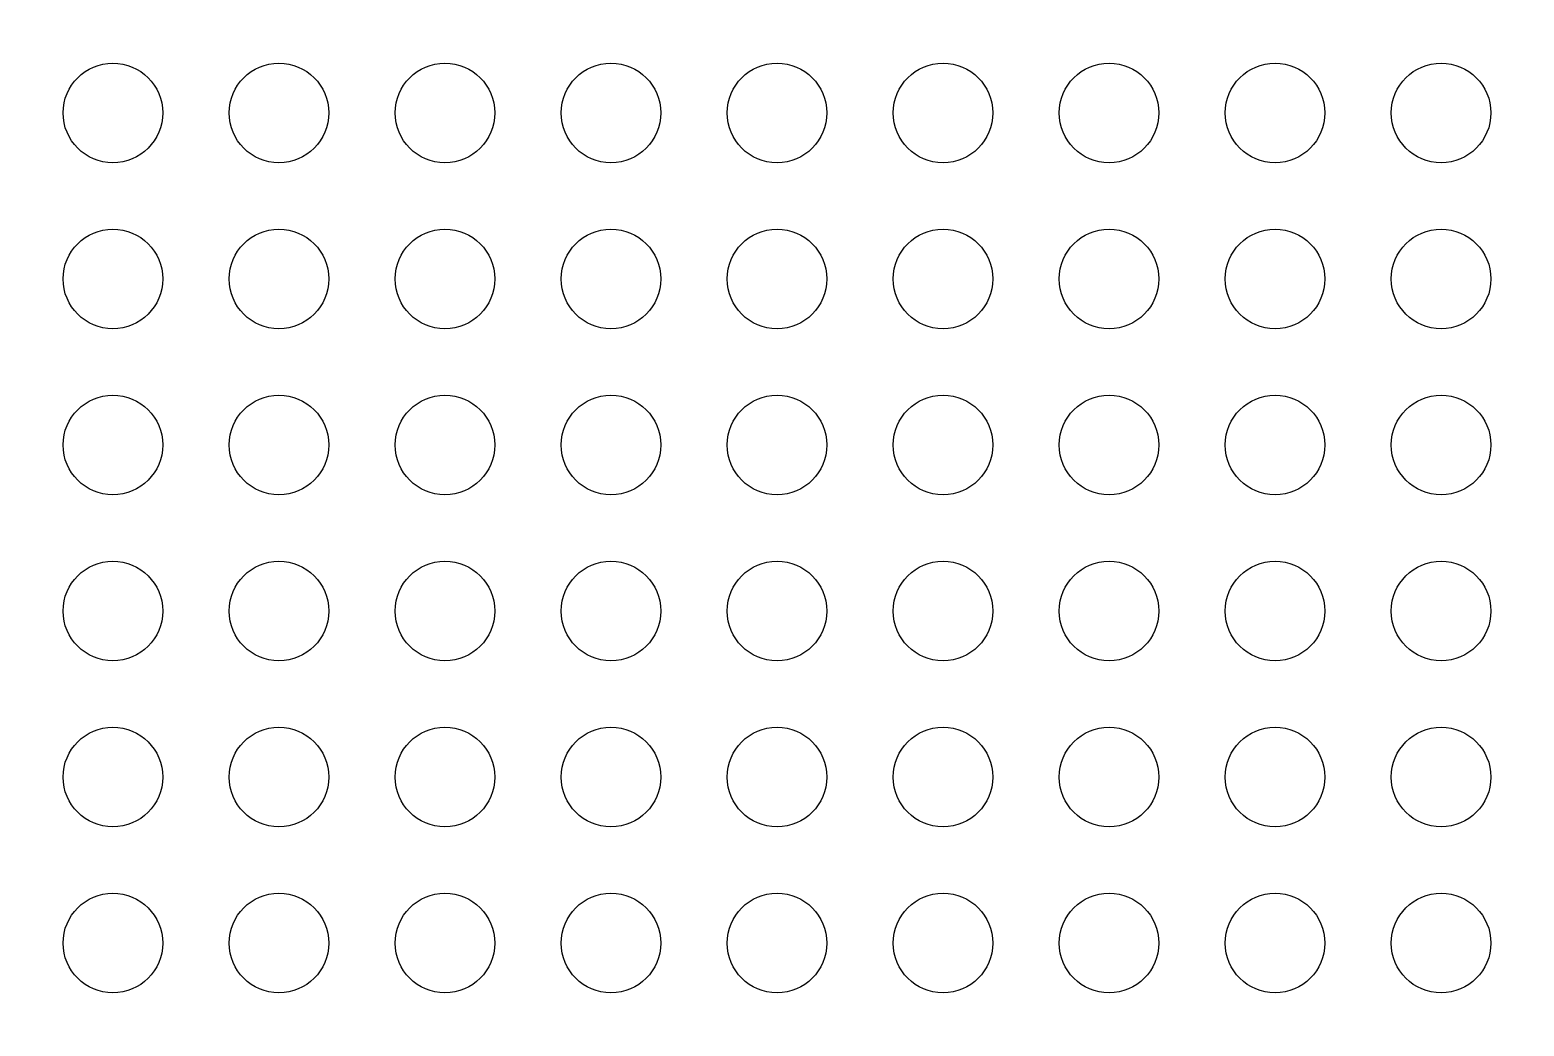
# Model space of a CAD drawing. Extents: x -505 to -320, y 112 to 352.
# Drawn here: x -459.89 to -414.89, y 171.82 to 201.82 of the extents above; entities that cross this region are included whole.
import ezdxf

# ---------------------------------------------------------------- set-up
doc = ezdxf.new("R2010")
doc.units = 0
doc.header["$MEASUREMENT"] = 0
doc.layers.add('LAYER_1', color=7, linetype='CONTINUOUS')

msp = doc.modelspace()

# ---------------------------------------------------------------- linework, layer by layer
at = {"layer": 'LAYER_1'}
for points, knots in [([(-464.8938, 111.8225), (-464.8938, 111.8225), (-359.894, 111.8225), (-359.894, 111.8225), (-359.894, 111.8225), (-349.2853, 111.8225), (-339.1112, 116.0368), (-331.6097, 123.5382), (-331.6097, 123.5382), (-324.1083, 131.0397), (-319.894, 141.2138), (-319.894, 151.8225), (-319.894, 151.8225), (-319.894, 151.8225), (-319.894, 311.8225), (-319.894, 311.8225), (-319.894, 311.8225), (-319.894, 322.4312), (-324.1083, 332.6053), (-331.6097, 340.1068), (-331.6097, 340.1068), (-339.1112, 347.6082), (-349.2853, 351.8225), (-359.894, 351.8225), (-359.894, 351.8225), (-359.894, 351.8225), (-464.894, 351.8225), (-464.894, 351.8225), (-464.894, 351.8225), (-475.5027, 351.8225), (-485.6768, 347.6082), (-493.1783, 340.1068), (-493.1783, 340.1068), (-500.6797, 332.6053), (-504.894, 322.4312), (-504.894, 311.8225), (-504.894, 311.8225), (-504.894, 311.8225), (-504.894, 151.8225), (-504.894, 151.8225), (-504.894, 151.8225), (-504.894, 129.7312), (-486.9855, 111.8226), (-464.8938, 111.8225)], [0, 0, 0, 0, 0.0833333, 0.0833333, 0.0833333, 0.0833333, 0.1666667, 0.1666667, 0.1666667, 0.1666667, 0.25, 0.25, 0.25, 0.25, 0.3333333, 0.3333333, 0.3333333, 0.3333333, 0.4166667, 0.4166667, 0.4166667, 0.4166667, 0.5, 0.5, 0.5, 0.5, 0.5833333, 0.5833333, 0.5833333, 0.5833333, 0.6666667, 0.6666667, 0.6666667, 0.6666667, 0.75, 0.75, 0.75, 0.75, 0.8333333, 0.8333333, 0.8333333, 0.8333333, 1, 1, 1, 1]), ([(-457.394, 197.8225), (-456.5656, 197.8225), (-455.894, 198.4941), (-455.894, 199.3225), (-455.894, 199.3225), (-455.894, 200.1509), (-456.5656, 200.8225), (-457.394, 200.8225), (-457.394, 200.8225), (-458.2224, 200.8225), (-458.894, 200.1509), (-458.894, 199.3225), (-458.894, 199.3225), (-458.894, 198.4941), (-458.2224, 197.8225), (-457.394, 197.8225)], [0, 0, 0, 0, 0.2, 0.2, 0.2, 0.2, 0.4, 0.4, 0.4, 0.4, 0.6, 0.6, 0.6, 0.6, 1, 1, 1, 1]), ([(-452.394, 197.8225), (-451.5656, 197.8225), (-450.894, 198.4941), (-450.894, 199.3225), (-450.894, 199.3225), (-450.894, 200.1509), (-451.5656, 200.8225), (-452.394, 200.8225), (-452.394, 200.8225), (-453.2224, 200.8225), (-453.894, 200.1509), (-453.894, 199.3225), (-453.894, 199.3225), (-453.894, 198.4941), (-453.2224, 197.8225), (-452.394, 197.8225)], [0, 0, 0, 0, 0.2, 0.2, 0.2, 0.2, 0.4, 0.4, 0.4, 0.4, 0.6, 0.6, 0.6, 0.6, 1, 1, 1, 1]), ([(-447.394, 197.8225), (-446.5656, 197.8225), (-445.894, 198.4941), (-445.894, 199.3225), (-445.894, 199.3225), (-445.894, 200.1509), (-446.5656, 200.8225), (-447.394, 200.8225), (-447.394, 200.8225), (-448.2224, 200.8225), (-448.894, 200.1509), (-448.894, 199.3225), (-448.894, 199.3225), (-448.894, 198.4941), (-448.2224, 197.8225), (-447.394, 197.8225)], [0, 0, 0, 0, 0.2, 0.2, 0.2, 0.2, 0.4, 0.4, 0.4, 0.4, 0.6, 0.6, 0.6, 0.6, 1, 1, 1, 1]), ([(-442.394, 197.8225), (-441.5656, 197.8225), (-440.894, 198.4941), (-440.894, 199.3225), (-440.894, 199.3225), (-440.894, 200.1509), (-441.5656, 200.8225), (-442.394, 200.8225), (-442.394, 200.8225), (-443.2224, 200.8225), (-443.894, 200.1509), (-443.894, 199.3225), (-443.894, 199.3225), (-443.894, 198.4941), (-443.2224, 197.8225), (-442.394, 197.8225)], [0, 0, 0, 0, 0.2, 0.2, 0.2, 0.2, 0.4, 0.4, 0.4, 0.4, 0.6, 0.6, 0.6, 0.6, 1, 1, 1, 1]), ([(-437.394, 197.8225), (-436.5656, 197.8225), (-435.894, 198.4941), (-435.894, 199.3225), (-435.894, 199.3225), (-435.894, 200.1509), (-436.5656, 200.8225), (-437.394, 200.8225), (-437.394, 200.8225), (-438.2224, 200.8225), (-438.894, 200.1509), (-438.894, 199.3225), (-438.894, 199.3225), (-438.894, 198.4941), (-438.2224, 197.8225), (-437.394, 197.8225)], [0, 0, 0, 0, 0.2, 0.2, 0.2, 0.2, 0.4, 0.4, 0.4, 0.4, 0.6, 0.6, 0.6, 0.6, 1, 1, 1, 1]), ([(-432.394, 197.8225), (-431.5656, 197.8225), (-430.894, 198.4941), (-430.894, 199.3225), (-430.894, 199.3225), (-430.894, 200.1509), (-431.5656, 200.8225), (-432.394, 200.8225), (-432.394, 200.8225), (-433.2224, 200.8225), (-433.894, 200.1509), (-433.894, 199.3225), (-433.894, 199.3225), (-433.894, 198.4941), (-433.2224, 197.8225), (-432.394, 197.8225)], [0, 0, 0, 0, 0.2, 0.2, 0.2, 0.2, 0.4, 0.4, 0.4, 0.4, 0.6, 0.6, 0.6, 0.6, 1, 1, 1, 1]), ([(-427.394, 197.8225), (-426.5656, 197.8225), (-425.894, 198.4941), (-425.894, 199.3225), (-425.894, 199.3225), (-425.894, 200.1509), (-426.5656, 200.8225), (-427.394, 200.8225), (-427.394, 200.8225), (-428.2224, 200.8225), (-428.894, 200.1509), (-428.894, 199.3225), (-428.894, 199.3225), (-428.894, 198.4941), (-428.2224, 197.8225), (-427.394, 197.8225)], [0, 0, 0, 0, 0.2, 0.2, 0.2, 0.2, 0.4, 0.4, 0.4, 0.4, 0.6, 0.6, 0.6, 0.6, 1, 1, 1, 1]), ([(-422.394, 197.8225), (-421.5656, 197.8225), (-420.894, 198.4941), (-420.894, 199.3225), (-420.894, 199.3225), (-420.894, 200.1509), (-421.5656, 200.8225), (-422.394, 200.8225), (-422.394, 200.8225), (-423.2224, 200.8225), (-423.894, 200.1509), (-423.894, 199.3225), (-423.894, 199.3225), (-423.894, 198.4941), (-423.2224, 197.8225), (-422.394, 197.8225)], [0, 0, 0, 0, 0.2, 0.2, 0.2, 0.2, 0.4, 0.4, 0.4, 0.4, 0.6, 0.6, 0.6, 0.6, 1, 1, 1, 1]), ([(-417.394, 197.8225), (-416.5656, 197.8225), (-415.894, 198.4941), (-415.894, 199.3225), (-415.894, 199.3225), (-415.894, 200.1509), (-416.5656, 200.8225), (-417.394, 200.8225), (-417.394, 200.8225), (-418.2224, 200.8225), (-418.894, 200.1509), (-418.894, 199.3225), (-418.894, 199.3225), (-418.894, 198.4941), (-418.2224, 197.8225), (-417.394, 197.8225)], [0, 0, 0, 0, 0.2, 0.2, 0.2, 0.2, 0.4, 0.4, 0.4, 0.4, 0.6, 0.6, 0.6, 0.6, 1, 1, 1, 1]), ([(-457.394, 192.8225), (-456.5656, 192.8225), (-455.894, 193.4941), (-455.894, 194.3225), (-455.894, 194.3225), (-455.894, 195.1509), (-456.5656, 195.8225), (-457.394, 195.8225), (-457.394, 195.8225), (-458.2224, 195.8225), (-458.894, 195.1509), (-458.894, 194.3225), (-458.894, 194.3225), (-458.894, 193.4941), (-458.2224, 192.8225), (-457.394, 192.8225)], [0, 0, 0, 0, 0.2, 0.2, 0.2, 0.2, 0.4, 0.4, 0.4, 0.4, 0.6, 0.6, 0.6, 0.6, 1, 1, 1, 1]), ([(-452.394, 192.8225), (-451.5656, 192.8225), (-450.894, 193.4941), (-450.894, 194.3225), (-450.894, 194.3225), (-450.894, 195.1509), (-451.5656, 195.8225), (-452.394, 195.8225), (-452.394, 195.8225), (-453.2224, 195.8225), (-453.894, 195.1509), (-453.894, 194.3225), (-453.894, 194.3225), (-453.894, 193.4941), (-453.2224, 192.8225), (-452.394, 192.8225)], [0, 0, 0, 0, 0.2, 0.2, 0.2, 0.2, 0.4, 0.4, 0.4, 0.4, 0.6, 0.6, 0.6, 0.6, 1, 1, 1, 1]), ([(-447.394, 192.8225), (-446.5656, 192.8225), (-445.894, 193.4941), (-445.894, 194.3225), (-445.894, 194.3225), (-445.894, 195.1509), (-446.5656, 195.8225), (-447.394, 195.8225), (-447.394, 195.8225), (-448.2224, 195.8225), (-448.894, 195.1509), (-448.894, 194.3225), (-448.894, 194.3225), (-448.894, 193.4941), (-448.2224, 192.8225), (-447.394, 192.8225)], [0, 0, 0, 0, 0.2, 0.2, 0.2, 0.2, 0.4, 0.4, 0.4, 0.4, 0.6, 0.6, 0.6, 0.6, 1, 1, 1, 1]), ([(-442.394, 192.8225), (-441.5656, 192.8225), (-440.894, 193.4941), (-440.894, 194.3225), (-440.894, 194.3225), (-440.894, 195.1509), (-441.5656, 195.8225), (-442.394, 195.8225), (-442.394, 195.8225), (-443.2224, 195.8225), (-443.894, 195.1509), (-443.894, 194.3225), (-443.894, 194.3225), (-443.894, 193.4941), (-443.2224, 192.8225), (-442.394, 192.8225)], [0, 0, 0, 0, 0.2, 0.2, 0.2, 0.2, 0.4, 0.4, 0.4, 0.4, 0.6, 0.6, 0.6, 0.6, 1, 1, 1, 1]), ([(-437.394, 192.8225), (-436.5656, 192.8225), (-435.894, 193.4941), (-435.894, 194.3225), (-435.894, 194.3225), (-435.894, 195.1509), (-436.5656, 195.8225), (-437.394, 195.8225), (-437.394, 195.8225), (-438.2224, 195.8225), (-438.894, 195.1509), (-438.894, 194.3225), (-438.894, 194.3225), (-438.894, 193.4941), (-438.2224, 192.8225), (-437.394, 192.8225)], [0, 0, 0, 0, 0.2, 0.2, 0.2, 0.2, 0.4, 0.4, 0.4, 0.4, 0.6, 0.6, 0.6, 0.6, 1, 1, 1, 1]), ([(-432.394, 192.8225), (-431.5656, 192.8225), (-430.894, 193.4941), (-430.894, 194.3225), (-430.894, 194.3225), (-430.894, 195.1509), (-431.5656, 195.8225), (-432.394, 195.8225), (-432.394, 195.8225), (-433.2224, 195.8225), (-433.894, 195.1509), (-433.894, 194.3225), (-433.894, 194.3225), (-433.894, 193.4941), (-433.2224, 192.8225), (-432.394, 192.8225)], [0, 0, 0, 0, 0.2, 0.2, 0.2, 0.2, 0.4, 0.4, 0.4, 0.4, 0.6, 0.6, 0.6, 0.6, 1, 1, 1, 1]), ([(-427.394, 192.8225), (-426.5656, 192.8225), (-425.894, 193.4941), (-425.894, 194.3225), (-425.894, 194.3225), (-425.894, 195.1509), (-426.5656, 195.8225), (-427.394, 195.8225), (-427.394, 195.8225), (-428.2224, 195.8225), (-428.894, 195.1509), (-428.894, 194.3225), (-428.894, 194.3225), (-428.894, 193.4941), (-428.2224, 192.8225), (-427.394, 192.8225)], [0, 0, 0, 0, 0.2, 0.2, 0.2, 0.2, 0.4, 0.4, 0.4, 0.4, 0.6, 0.6, 0.6, 0.6, 1, 1, 1, 1]), ([(-422.394, 192.8225), (-421.5656, 192.8225), (-420.894, 193.4941), (-420.894, 194.3225), (-420.894, 194.3225), (-420.894, 195.1509), (-421.5656, 195.8225), (-422.394, 195.8225), (-422.394, 195.8225), (-423.2224, 195.8225), (-423.894, 195.1509), (-423.894, 194.3225), (-423.894, 194.3225), (-423.894, 193.4941), (-423.2224, 192.8225), (-422.394, 192.8225)], [0, 0, 0, 0, 0.2, 0.2, 0.2, 0.2, 0.4, 0.4, 0.4, 0.4, 0.6, 0.6, 0.6, 0.6, 1, 1, 1, 1]), ([(-417.394, 192.8225), (-416.5656, 192.8225), (-415.894, 193.4941), (-415.894, 194.3225), (-415.894, 194.3225), (-415.894, 195.1509), (-416.5656, 195.8225), (-417.394, 195.8225), (-417.394, 195.8225), (-418.2224, 195.8225), (-418.894, 195.1509), (-418.894, 194.3225), (-418.894, 194.3225), (-418.894, 193.4941), (-418.2224, 192.8225), (-417.394, 192.8225)], [0, 0, 0, 0, 0.2, 0.2, 0.2, 0.2, 0.4, 0.4, 0.4, 0.4, 0.6, 0.6, 0.6, 0.6, 1, 1, 1, 1]), ([(-457.394, 187.8225), (-456.5656, 187.8225), (-455.894, 188.4941), (-455.894, 189.3225), (-455.894, 189.3225), (-455.894, 190.1509), (-456.5656, 190.8225), (-457.394, 190.8225), (-457.394, 190.8225), (-458.2224, 190.8225), (-458.894, 190.1509), (-458.894, 189.3225), (-458.894, 189.3225), (-458.894, 188.4941), (-458.2224, 187.8225), (-457.394, 187.8225)], [0, 0, 0, 0, 0.2, 0.2, 0.2, 0.2, 0.4, 0.4, 0.4, 0.4, 0.6, 0.6, 0.6, 0.6, 1, 1, 1, 1]), ([(-452.394, 187.8225), (-451.5656, 187.8225), (-450.894, 188.4941), (-450.894, 189.3225), (-450.894, 189.3225), (-450.894, 190.1509), (-451.5656, 190.8225), (-452.394, 190.8225), (-452.394, 190.8225), (-453.2224, 190.8225), (-453.894, 190.1509), (-453.894, 189.3225), (-453.894, 189.3225), (-453.894, 188.4941), (-453.2224, 187.8225), (-452.394, 187.8225)], [0, 0, 0, 0, 0.2, 0.2, 0.2, 0.2, 0.4, 0.4, 0.4, 0.4, 0.6, 0.6, 0.6, 0.6, 1, 1, 1, 1]), ([(-447.394, 187.8225), (-446.5656, 187.8225), (-445.894, 188.4941), (-445.894, 189.3225), (-445.894, 189.3225), (-445.894, 190.1509), (-446.5656, 190.8225), (-447.394, 190.8225), (-447.394, 190.8225), (-448.2224, 190.8225), (-448.894, 190.1509), (-448.894, 189.3225), (-448.894, 189.3225), (-448.894, 188.4941), (-448.2224, 187.8225), (-447.394, 187.8225)], [0, 0, 0, 0, 0.2, 0.2, 0.2, 0.2, 0.4, 0.4, 0.4, 0.4, 0.6, 0.6, 0.6, 0.6, 1, 1, 1, 1]), ([(-442.394, 187.8225), (-441.5656, 187.8225), (-440.894, 188.4941), (-440.894, 189.3225), (-440.894, 189.3225), (-440.894, 190.1509), (-441.5656, 190.8225), (-442.394, 190.8225), (-442.394, 190.8225), (-443.2224, 190.8225), (-443.894, 190.1509), (-443.894, 189.3225), (-443.894, 189.3225), (-443.894, 188.4941), (-443.2224, 187.8225), (-442.394, 187.8225)], [0, 0, 0, 0, 0.2, 0.2, 0.2, 0.2, 0.4, 0.4, 0.4, 0.4, 0.6, 0.6, 0.6, 0.6, 1, 1, 1, 1]), ([(-437.394, 187.8225), (-436.5656, 187.8225), (-435.894, 188.4941), (-435.894, 189.3225), (-435.894, 189.3225), (-435.894, 190.1509), (-436.5656, 190.8225), (-437.394, 190.8225), (-437.394, 190.8225), (-438.2224, 190.8225), (-438.894, 190.1509), (-438.894, 189.3225), (-438.894, 189.3225), (-438.894, 188.4941), (-438.2224, 187.8225), (-437.394, 187.8225)], [0, 0, 0, 0, 0.2, 0.2, 0.2, 0.2, 0.4, 0.4, 0.4, 0.4, 0.6, 0.6, 0.6, 0.6, 1, 1, 1, 1]), ([(-432.394, 187.8225), (-431.5656, 187.8225), (-430.894, 188.4941), (-430.894, 189.3225), (-430.894, 189.3225), (-430.894, 190.1509), (-431.5656, 190.8225), (-432.394, 190.8225), (-432.394, 190.8225), (-433.2224, 190.8225), (-433.894, 190.1509), (-433.894, 189.3225), (-433.894, 189.3225), (-433.894, 188.4941), (-433.2224, 187.8225), (-432.394, 187.8225)], [0, 0, 0, 0, 0.2, 0.2, 0.2, 0.2, 0.4, 0.4, 0.4, 0.4, 0.6, 0.6, 0.6, 0.6, 1, 1, 1, 1]), ([(-427.394, 187.8225), (-426.5656, 187.8225), (-425.894, 188.4941), (-425.894, 189.3225), (-425.894, 189.3225), (-425.894, 190.1509), (-426.5656, 190.8225), (-427.394, 190.8225), (-427.394, 190.8225), (-428.2224, 190.8225), (-428.894, 190.1509), (-428.894, 189.3225), (-428.894, 189.3225), (-428.894, 188.4941), (-428.2224, 187.8225), (-427.394, 187.8225)], [0, 0, 0, 0, 0.2, 0.2, 0.2, 0.2, 0.4, 0.4, 0.4, 0.4, 0.6, 0.6, 0.6, 0.6, 1, 1, 1, 1]), ([(-422.394, 187.8225), (-421.5656, 187.8225), (-420.894, 188.4941), (-420.894, 189.3225), (-420.894, 189.3225), (-420.894, 190.1509), (-421.5656, 190.8225), (-422.394, 190.8225), (-422.394, 190.8225), (-423.2224, 190.8225), (-423.894, 190.1509), (-423.894, 189.3225), (-423.894, 189.3225), (-423.894, 188.4941), (-423.2224, 187.8225), (-422.394, 187.8225)], [0, 0, 0, 0, 0.2, 0.2, 0.2, 0.2, 0.4, 0.4, 0.4, 0.4, 0.6, 0.6, 0.6, 0.6, 1, 1, 1, 1]), ([(-417.394, 187.8225), (-416.5656, 187.8225), (-415.894, 188.4941), (-415.894, 189.3225), (-415.894, 189.3225), (-415.894, 190.1509), (-416.5656, 190.8225), (-417.394, 190.8225), (-417.394, 190.8225), (-418.2224, 190.8225), (-418.894, 190.1509), (-418.894, 189.3225), (-418.894, 189.3225), (-418.894, 188.4941), (-418.2224, 187.8225), (-417.394, 187.8225)], [0, 0, 0, 0, 0.2, 0.2, 0.2, 0.2, 0.4, 0.4, 0.4, 0.4, 0.6, 0.6, 0.6, 0.6, 1, 1, 1, 1]), ([(-457.394, 182.8225), (-456.5656, 182.8225), (-455.894, 183.4941), (-455.894, 184.3225), (-455.894, 184.3225), (-455.894, 185.1509), (-456.5656, 185.8225), (-457.394, 185.8225), (-457.394, 185.8225), (-458.2224, 185.8225), (-458.894, 185.1509), (-458.894, 184.3225), (-458.894, 184.3225), (-458.894, 183.4941), (-458.2224, 182.8225), (-457.394, 182.8225)], [0, 0, 0, 0, 0.2, 0.2, 0.2, 0.2, 0.4, 0.4, 0.4, 0.4, 0.6, 0.6, 0.6, 0.6, 1, 1, 1, 1]), ([(-452.394, 182.8225), (-451.5656, 182.8225), (-450.894, 183.4941), (-450.894, 184.3225), (-450.894, 184.3225), (-450.894, 185.1509), (-451.5656, 185.8225), (-452.394, 185.8225), (-452.394, 185.8225), (-453.2224, 185.8225), (-453.894, 185.1509), (-453.894, 184.3225), (-453.894, 184.3225), (-453.894, 183.4941), (-453.2224, 182.8225), (-452.394, 182.8225)], [0, 0, 0, 0, 0.2, 0.2, 0.2, 0.2, 0.4, 0.4, 0.4, 0.4, 0.6, 0.6, 0.6, 0.6, 1, 1, 1, 1]), ([(-447.394, 182.8225), (-446.5656, 182.8225), (-445.894, 183.4941), (-445.894, 184.3225), (-445.894, 184.3225), (-445.894, 185.1509), (-446.5656, 185.8225), (-447.394, 185.8225), (-447.394, 185.8225), (-448.2224, 185.8225), (-448.894, 185.1509), (-448.894, 184.3225), (-448.894, 184.3225), (-448.894, 183.4941), (-448.2224, 182.8225), (-447.394, 182.8225)], [0, 0, 0, 0, 0.2, 0.2, 0.2, 0.2, 0.4, 0.4, 0.4, 0.4, 0.6, 0.6, 0.6, 0.6, 1, 1, 1, 1]), ([(-442.394, 182.8225), (-441.5656, 182.8225), (-440.894, 183.4941), (-440.894, 184.3225), (-440.894, 184.3225), (-440.894, 185.1509), (-441.5656, 185.8225), (-442.394, 185.8225), (-442.394, 185.8225), (-443.2224, 185.8225), (-443.894, 185.1509), (-443.894, 184.3225), (-443.894, 184.3225), (-443.894, 183.4941), (-443.2224, 182.8225), (-442.394, 182.8225)], [0, 0, 0, 0, 0.2, 0.2, 0.2, 0.2, 0.4, 0.4, 0.4, 0.4, 0.6, 0.6, 0.6, 0.6, 1, 1, 1, 1]), ([(-437.394, 182.8225), (-436.5656, 182.8225), (-435.894, 183.4941), (-435.894, 184.3225), (-435.894, 184.3225), (-435.894, 185.1509), (-436.5656, 185.8225), (-437.394, 185.8225), (-437.394, 185.8225), (-438.2224, 185.8225), (-438.894, 185.1509), (-438.894, 184.3225), (-438.894, 184.3225), (-438.894, 183.4941), (-438.2224, 182.8225), (-437.394, 182.8225)], [0, 0, 0, 0, 0.2, 0.2, 0.2, 0.2, 0.4, 0.4, 0.4, 0.4, 0.6, 0.6, 0.6, 0.6, 1, 1, 1, 1]), ([(-432.394, 182.8225), (-431.5656, 182.8225), (-430.894, 183.4941), (-430.894, 184.3225), (-430.894, 184.3225), (-430.894, 185.1509), (-431.5656, 185.8225), (-432.394, 185.8225), (-432.394, 185.8225), (-433.2224, 185.8225), (-433.894, 185.1509), (-433.894, 184.3225), (-433.894, 184.3225), (-433.894, 183.4941), (-433.2224, 182.8225), (-432.394, 182.8225)], [0, 0, 0, 0, 0.2, 0.2, 0.2, 0.2, 0.4, 0.4, 0.4, 0.4, 0.6, 0.6, 0.6, 0.6, 1, 1, 1, 1]), ([(-427.394, 182.8225), (-426.5656, 182.8225), (-425.894, 183.4941), (-425.894, 184.3225), (-425.894, 184.3225), (-425.894, 185.1509), (-426.5656, 185.8225), (-427.394, 185.8225), (-427.394, 185.8225), (-428.2224, 185.8225), (-428.894, 185.1509), (-428.894, 184.3225), (-428.894, 184.3225), (-428.894, 183.4941), (-428.2224, 182.8225), (-427.394, 182.8225)], [0, 0, 0, 0, 0.2, 0.2, 0.2, 0.2, 0.4, 0.4, 0.4, 0.4, 0.6, 0.6, 0.6, 0.6, 1, 1, 1, 1]), ([(-422.394, 182.8225), (-421.5656, 182.8225), (-420.894, 183.4941), (-420.894, 184.3225), (-420.894, 184.3225), (-420.894, 185.1509), (-421.5656, 185.8225), (-422.394, 185.8225), (-422.394, 185.8225), (-423.2224, 185.8225), (-423.894, 185.1509), (-423.894, 184.3225), (-423.894, 184.3225), (-423.894, 183.4941), (-423.2224, 182.8225), (-422.394, 182.8225)], [0, 0, 0, 0, 0.2, 0.2, 0.2, 0.2, 0.4, 0.4, 0.4, 0.4, 0.6, 0.6, 0.6, 0.6, 1, 1, 1, 1]), ([(-417.394, 182.8225), (-416.5656, 182.8225), (-415.894, 183.4941), (-415.894, 184.3225), (-415.894, 184.3225), (-415.894, 185.1509), (-416.5656, 185.8225), (-417.394, 185.8225), (-417.394, 185.8225), (-418.2224, 185.8225), (-418.894, 185.1509), (-418.894, 184.3225), (-418.894, 184.3225), (-418.894, 183.4941), (-418.2224, 182.8225), (-417.394, 182.8225)], [0, 0, 0, 0, 0.2, 0.2, 0.2, 0.2, 0.4, 0.4, 0.4, 0.4, 0.6, 0.6, 0.6, 0.6, 1, 1, 1, 1]), ([(-457.394, 177.8225), (-456.5656, 177.8225), (-455.894, 178.4941), (-455.894, 179.3225), (-455.894, 179.3225), (-455.894, 180.1509), (-456.5656, 180.8225), (-457.394, 180.8225), (-457.394, 180.8225), (-458.2224, 180.8225), (-458.894, 180.1509), (-458.894, 179.3225), (-458.894, 179.3225), (-458.894, 178.4941), (-458.2224, 177.8225), (-457.394, 177.8225)], [0, 0, 0, 0, 0.2, 0.2, 0.2, 0.2, 0.4, 0.4, 0.4, 0.4, 0.6, 0.6, 0.6, 0.6, 1, 1, 1, 1]), ([(-452.394, 177.8225), (-451.5656, 177.8225), (-450.894, 178.4941), (-450.894, 179.3225), (-450.894, 179.3225), (-450.894, 180.1509), (-451.5656, 180.8225), (-452.394, 180.8225), (-452.394, 180.8225), (-453.2224, 180.8225), (-453.894, 180.1509), (-453.894, 179.3225), (-453.894, 179.3225), (-453.894, 178.4941), (-453.2224, 177.8225), (-452.394, 177.8225)], [0, 0, 0, 0, 0.2, 0.2, 0.2, 0.2, 0.4, 0.4, 0.4, 0.4, 0.6, 0.6, 0.6, 0.6, 1, 1, 1, 1]), ([(-447.394, 177.8225), (-446.5656, 177.8225), (-445.894, 178.4941), (-445.894, 179.3225), (-445.894, 179.3225), (-445.894, 180.1509), (-446.5656, 180.8225), (-447.394, 180.8225), (-447.394, 180.8225), (-448.2224, 180.8225), (-448.894, 180.1509), (-448.894, 179.3225), (-448.894, 179.3225), (-448.894, 178.4941), (-448.2224, 177.8225), (-447.394, 177.8225)], [0, 0, 0, 0, 0.2, 0.2, 0.2, 0.2, 0.4, 0.4, 0.4, 0.4, 0.6, 0.6, 0.6, 0.6, 1, 1, 1, 1]), ([(-442.394, 177.8225), (-441.5656, 177.8225), (-440.894, 178.4941), (-440.894, 179.3225), (-440.894, 179.3225), (-440.894, 180.1509), (-441.5656, 180.8225), (-442.394, 180.8225), (-442.394, 180.8225), (-443.2224, 180.8225), (-443.894, 180.1509), (-443.894, 179.3225), (-443.894, 179.3225), (-443.894, 178.4941), (-443.2224, 177.8225), (-442.394, 177.8225)], [0, 0, 0, 0, 0.2, 0.2, 0.2, 0.2, 0.4, 0.4, 0.4, 0.4, 0.6, 0.6, 0.6, 0.6, 1, 1, 1, 1]), ([(-437.394, 177.8225), (-436.5656, 177.8225), (-435.894, 178.4941), (-435.894, 179.3225), (-435.894, 179.3225), (-435.894, 180.1509), (-436.5656, 180.8225), (-437.394, 180.8225), (-437.394, 180.8225), (-438.2224, 180.8225), (-438.894, 180.1509), (-438.894, 179.3225), (-438.894, 179.3225), (-438.894, 178.4941), (-438.2224, 177.8225), (-437.394, 177.8225)], [0, 0, 0, 0, 0.2, 0.2, 0.2, 0.2, 0.4, 0.4, 0.4, 0.4, 0.6, 0.6, 0.6, 0.6, 1, 1, 1, 1]), ([(-432.394, 177.8225), (-431.5656, 177.8225), (-430.894, 178.4941), (-430.894, 179.3225), (-430.894, 179.3225), (-430.894, 180.1509), (-431.5656, 180.8225), (-432.394, 180.8225), (-432.394, 180.8225), (-433.2224, 180.8225), (-433.894, 180.1509), (-433.894, 179.3225), (-433.894, 179.3225), (-433.894, 178.4941), (-433.2224, 177.8225), (-432.394, 177.8225)], [0, 0, 0, 0, 0.2, 0.2, 0.2, 0.2, 0.4, 0.4, 0.4, 0.4, 0.6, 0.6, 0.6, 0.6, 1, 1, 1, 1]), ([(-427.394, 177.8225), (-426.5656, 177.8225), (-425.894, 178.4941), (-425.894, 179.3225), (-425.894, 179.3225), (-425.894, 180.1509), (-426.5656, 180.8225), (-427.394, 180.8225), (-427.394, 180.8225), (-428.2224, 180.8225), (-428.894, 180.1509), (-428.894, 179.3225), (-428.894, 179.3225), (-428.894, 178.4941), (-428.2224, 177.8225), (-427.394, 177.8225)], [0, 0, 0, 0, 0.2, 0.2, 0.2, 0.2, 0.4, 0.4, 0.4, 0.4, 0.6, 0.6, 0.6, 0.6, 1, 1, 1, 1]), ([(-422.394, 177.8225), (-421.5656, 177.8225), (-420.894, 178.4941), (-420.894, 179.3225), (-420.894, 179.3225), (-420.894, 180.1509), (-421.5656, 180.8225), (-422.394, 180.8225), (-422.394, 180.8225), (-423.2224, 180.8225), (-423.894, 180.1509), (-423.894, 179.3225), (-423.894, 179.3225), (-423.894, 178.4941), (-423.2224, 177.8225), (-422.394, 177.8225)], [0, 0, 0, 0, 0.2, 0.2, 0.2, 0.2, 0.4, 0.4, 0.4, 0.4, 0.6, 0.6, 0.6, 0.6, 1, 1, 1, 1]), ([(-417.394, 177.8225), (-416.5656, 177.8225), (-415.894, 178.4941), (-415.894, 179.3225), (-415.894, 179.3225), (-415.894, 180.1509), (-416.5656, 180.8225), (-417.394, 180.8225), (-417.394, 180.8225), (-418.2224, 180.8225), (-418.894, 180.1509), (-418.894, 179.3225), (-418.894, 179.3225), (-418.894, 178.4941), (-418.2224, 177.8225), (-417.394, 177.8225)], [0, 0, 0, 0, 0.2, 0.2, 0.2, 0.2, 0.4, 0.4, 0.4, 0.4, 0.6, 0.6, 0.6, 0.6, 1, 1, 1, 1]), ([(-457.394, 172.8225), (-456.5656, 172.8225), (-455.894, 173.4941), (-455.894, 174.3225), (-455.894, 174.3225), (-455.894, 175.1509), (-456.5656, 175.8225), (-457.394, 175.8225), (-457.394, 175.8225), (-458.2224, 175.8225), (-458.894, 175.1509), (-458.894, 174.3225), (-458.894, 174.3225), (-458.894, 173.4941), (-458.2224, 172.8225), (-457.394, 172.8225)], [0, 0, 0, 0, 0.2, 0.2, 0.2, 0.2, 0.4, 0.4, 0.4, 0.4, 0.6, 0.6, 0.6, 0.6, 1, 1, 1, 1]), ([(-452.394, 172.8225), (-451.5656, 172.8225), (-450.894, 173.4941), (-450.894, 174.3225), (-450.894, 174.3225), (-450.894, 175.1509), (-451.5656, 175.8225), (-452.394, 175.8225), (-452.394, 175.8225), (-453.2224, 175.8225), (-453.894, 175.1509), (-453.894, 174.3225), (-453.894, 174.3225), (-453.894, 173.4941), (-453.2224, 172.8225), (-452.394, 172.8225)], [0, 0, 0, 0, 0.2, 0.2, 0.2, 0.2, 0.4, 0.4, 0.4, 0.4, 0.6, 0.6, 0.6, 0.6, 1, 1, 1, 1]), ([(-447.394, 172.8225), (-446.5656, 172.8225), (-445.894, 173.4941), (-445.894, 174.3225), (-445.894, 174.3225), (-445.894, 175.1509), (-446.5656, 175.8225), (-447.394, 175.8225), (-447.394, 175.8225), (-448.2224, 175.8225), (-448.894, 175.1509), (-448.894, 174.3225), (-448.894, 174.3225), (-448.894, 173.4941), (-448.2224, 172.8225), (-447.394, 172.8225)], [0, 0, 0, 0, 0.2, 0.2, 0.2, 0.2, 0.4, 0.4, 0.4, 0.4, 0.6, 0.6, 0.6, 0.6, 1, 1, 1, 1]), ([(-442.394, 172.8225), (-441.5656, 172.8225), (-440.894, 173.4941), (-440.894, 174.3225), (-440.894, 174.3225), (-440.894, 175.1509), (-441.5656, 175.8225), (-442.394, 175.8225), (-442.394, 175.8225), (-443.2224, 175.8225), (-443.894, 175.1509), (-443.894, 174.3225), (-443.894, 174.3225), (-443.894, 173.4941), (-443.2224, 172.8225), (-442.394, 172.8225)], [0, 0, 0, 0, 0.2, 0.2, 0.2, 0.2, 0.4, 0.4, 0.4, 0.4, 0.6, 0.6, 0.6, 0.6, 1, 1, 1, 1]), ([(-437.394, 172.8225), (-436.5656, 172.8225), (-435.894, 173.4941), (-435.894, 174.3225), (-435.894, 174.3225), (-435.894, 175.1509), (-436.5656, 175.8225), (-437.394, 175.8225), (-437.394, 175.8225), (-438.2224, 175.8225), (-438.894, 175.1509), (-438.894, 174.3225), (-438.894, 174.3225), (-438.894, 173.4941), (-438.2224, 172.8225), (-437.394, 172.8225)], [0, 0, 0, 0, 0.2, 0.2, 0.2, 0.2, 0.4, 0.4, 0.4, 0.4, 0.6, 0.6, 0.6, 0.6, 1, 1, 1, 1]), ([(-432.394, 172.8225), (-431.5656, 172.8225), (-430.894, 173.4941), (-430.894, 174.3225), (-430.894, 174.3225), (-430.894, 175.1509), (-431.5656, 175.8225), (-432.394, 175.8225), (-432.394, 175.8225), (-433.2224, 175.8225), (-433.894, 175.1509), (-433.894, 174.3225), (-433.894, 174.3225), (-433.894, 173.4941), (-433.2224, 172.8225), (-432.394, 172.8225)], [0, 0, 0, 0, 0.2, 0.2, 0.2, 0.2, 0.4, 0.4, 0.4, 0.4, 0.6, 0.6, 0.6, 0.6, 1, 1, 1, 1]), ([(-427.394, 172.8225), (-426.5656, 172.8225), (-425.894, 173.4941), (-425.894, 174.3225), (-425.894, 174.3225), (-425.894, 175.1509), (-426.5656, 175.8225), (-427.394, 175.8225), (-427.394, 175.8225), (-428.2224, 175.8225), (-428.894, 175.1509), (-428.894, 174.3225), (-428.894, 174.3225), (-428.894, 173.4941), (-428.2224, 172.8225), (-427.394, 172.8225)], [0, 0, 0, 0, 0.2, 0.2, 0.2, 0.2, 0.4, 0.4, 0.4, 0.4, 0.6, 0.6, 0.6, 0.6, 1, 1, 1, 1]), ([(-422.394, 172.8225), (-421.5656, 172.8225), (-420.894, 173.4941), (-420.894, 174.3225), (-420.894, 174.3225), (-420.894, 175.1509), (-421.5656, 175.8225), (-422.394, 175.8225), (-422.394, 175.8225), (-423.2224, 175.8225), (-423.894, 175.1509), (-423.894, 174.3225), (-423.894, 174.3225), (-423.894, 173.4941), (-423.2224, 172.8225), (-422.394, 172.8225)], [0, 0, 0, 0, 0.2, 0.2, 0.2, 0.2, 0.4, 0.4, 0.4, 0.4, 0.6, 0.6, 0.6, 0.6, 1, 1, 1, 1]), ([(-417.394, 172.8225), (-416.5656, 172.8225), (-415.894, 173.4941), (-415.894, 174.3225), (-415.894, 174.3225), (-415.894, 175.1509), (-416.5656, 175.8225), (-417.394, 175.8225), (-417.394, 175.8225), (-418.2224, 175.8225), (-418.894, 175.1509), (-418.894, 174.3225), (-418.894, 174.3225), (-418.894, 173.4941), (-418.2224, 172.8225), (-417.394, 172.8225)], [0, 0, 0, 0, 0.2, 0.2, 0.2, 0.2, 0.4, 0.4, 0.4, 0.4, 0.6, 0.6, 0.6, 0.6, 1, 1, 1, 1])]:
    msp.add_open_spline(points, degree=3, knots=knots, dxfattribs=at)

doc.saveas('drawing.dxf')
